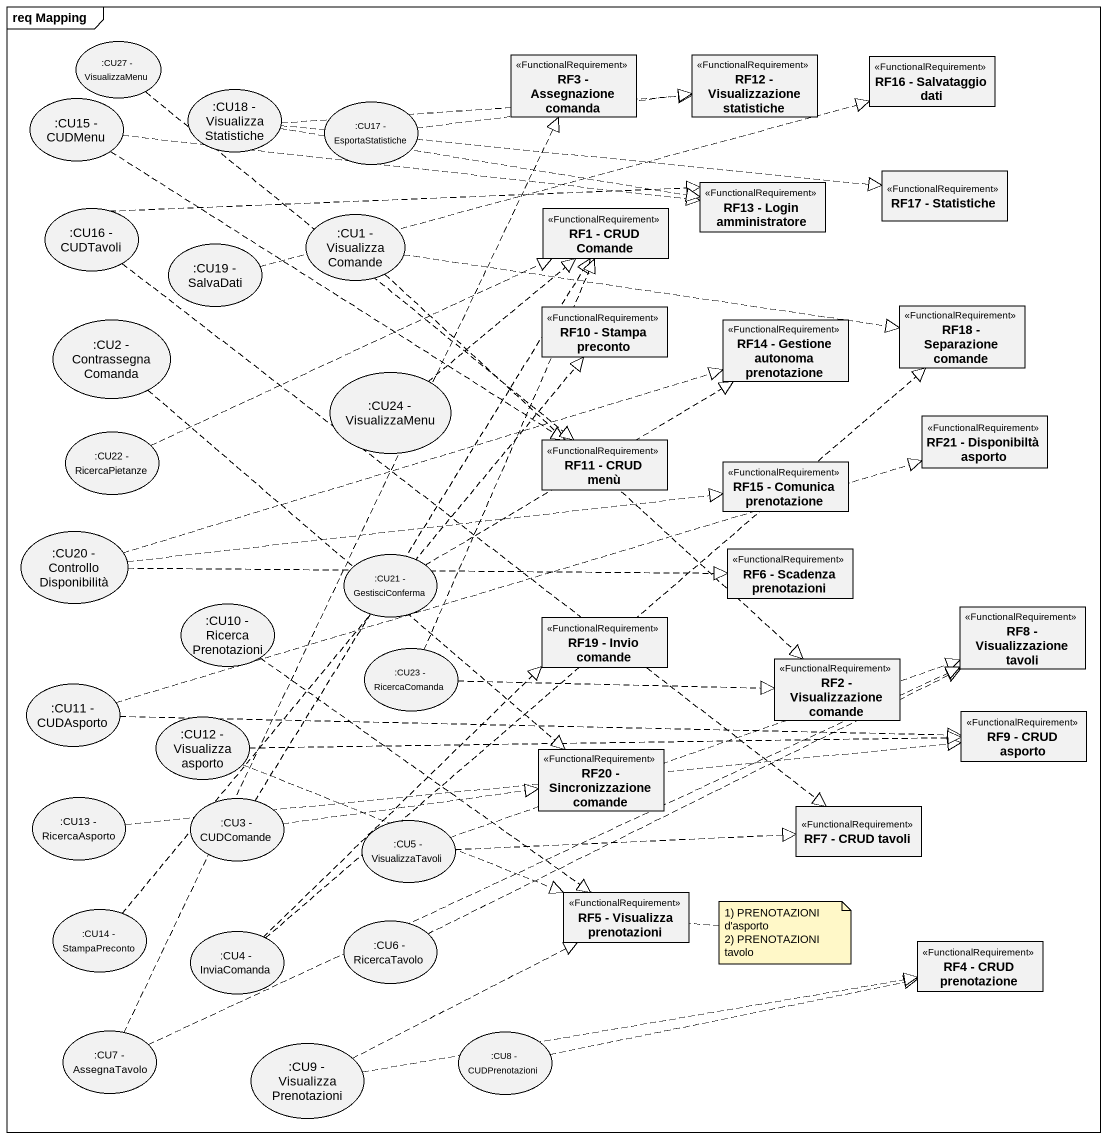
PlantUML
@startuml
mainframe req Mapping
allowmixing
hide circle
hide empty members
usecase ":CU27 - VisualizzaMenu" as CU27_VisualizzaMenu
class "RF3 - Assegnazione comanda" as RF3_Assegnazione_comanda <<FunctionalRequirement>>
class "RF12 - Visualizzazione statistiche" as RF12_Visualizzazione <<FunctionalRequirement>>
class "RF16 - Salvataggio dati" as RF16_Salvataggio_dati <<FunctionalRequirement>>
usecase ":CU15 - CUDMenu" as CU15_CUDMenu
usecase ":CU18 - VisualizzaStatistiche" as CU18_VisualizzaStatistiche
usecase ":CU17 - EsportaStatistiche" as CU17_EsportaStatistiche
usecase ":CU16 - CUDTavoli" as CU16_CUDTavoli
usecase ":CU1 - VisualizzaComande" as CU1_VisualizzaComande
class "RF1 - CRUD Comande" as RF1_CRUD_Comande <<FunctionalRequirement>>
class "RF13 - Login amministratore" as RF13_Login_amministratore <<FunctionalRequirement>>
class "RF17 - Statistiche" as RF17_Statistiche <<FunctionalRequirement>>
usecase ":CU19 - SalvaDati" as CU19_SalvaDati
usecase ":CU2 - ContrassegnaComanda" as CU2_ContrassegnaComanda
class "RF10 - Stampa preconto" as RF10_Stampa_preconto <<FunctionalRequirement>>
class "RF14 - Gestione autonoma prenotazione" as RF14_Gestione_autonoma <<FunctionalRequirement>>
class "RF18 - Separazione comande" as RF18_Separazione_comande <<FunctionalRequirement>>
usecase ":CU24 - VisualizzaMenu" as CU24_VisualizzaMenu
class "RF21 - Disponibiltà asporto" as RF21_Disponibiltà_asporto <<FunctionalRequirement>>
usecase ":CU22 - RicercaPietanze" as CU22_RicercaPietanze
class "RF11 - CRUD menù" as RF11_CRUD_menù <<FunctionalRequirement>>
class "RF15 - Comunica prenotazione" as RF15_Comunica_prenotazione <<FunctionalRequirement>>
usecase ":CU20 - ControlloDisponibilità" as CU20_ControlloDisponibilità
usecase ":CU21 - GestisciConferma" as CU21_GestisciConferma
class "RF6 - Scadenza prenotazioni" as RF6_Scadenza_prenotazioni <<FunctionalRequirement>>
usecase ":CU10 - RicercaPrenotazioni" as CU10_RicercaPrenotazioni
class "RF19 - Invio comande" as RF19_Invio_comande <<FunctionalRequirement>>
class "RF8 - Visualizzazione tavoli" as RF8_Visualizzazione_tavoli <<FunctionalRequirement>>
usecase ":CU11 - CUDAsporto" as CU11_CUDAsporto
usecase ":CU23 - RicercaComanda" as CU23_RicercaComanda
class "RF2 - Visualizzazione comande" as RF2_Visualizzazione_comande <<FunctionalRequirement>>
usecase ":CU12 - Visualizza asporto" as CU12_Visualizza_asporto
class "RF9 - CRUD asporto" as RF9_CRUD_asporto <<FunctionalRequirement>>
class "RF20 - Sincronizzazione comande" as RF20_Sincronizzazione <<FunctionalRequirement>>
usecase ":CU13 - RicercaAsporto" as CU13_RicercaAsporto
usecase ":CU3 - CUDComande" as CU3_CUDComande
usecase ":CU5 - VisualizzaTavoli" as CU5_VisualizzaTavoli
class "RF7 - CRUD tavoli" as RF7_CRUD_tavoli <<FunctionalRequirement>>
usecase ":CU14 - StampaPreconto" as CU14_StampaPreconto
usecase ":CU4 - InviaComanda" as CU4_InviaComanda
usecase ":CU6 - RicercaTavolo" as CU6_RicercaTavolo
class "RF5 - Visualizza prenotazioni" as RF5_Visualizza_prenotazioni <<FunctionalRequirement>>
class "RF4 - CRUD prenotazione" as RF4_CRUD_prenotazione <<FunctionalRequirement>>
usecase ":CU7 - AssegnaTavolo" as CU7_AssegnaTavolo
usecase ":CU9 - VisualizzaPrenotazioni" as CU9_VisualizzaPrenotazioni
usecase ":CU8 - CUDPrenotazioni" as CU8_CUDPrenotazioni
CU27_VisualizzaMenu ..|> RF11_CRUD_menù
CU15_CUDMenu .right.|> RF13_Login_amministratore
CU15_CUDMenu ..|> RF11_CRUD_menù
CU18_VisualizzaStatistiche .right.|> RF12_Visualizzazione
CU18_VisualizzaStatistiche .right.|> RF13_Login_amministratore
CU18_VisualizzaStatistiche .right.|> RF17_Statistiche
CU17_EsportaStatistiche .right.|> RF12_Visualizzazione
CU16_CUDTavoli .right.|> RF13_Login_amministratore
CU16_CUDTavoli ..|> RF7_CRUD_tavoli
CU1_VisualizzaComande .right.|> RF18_Separazione_comande
CU1_VisualizzaComande ..|> RF2_Visualizzazione_comande
CU19_SalvaDati .right.|> RF16_Salvataggio_dati
CU2_ContrassegnaComanda ..|> RF20_Sincronizzazione
CU24_VisualizzaMenu .up.|> RF1_CRUD_Comande
CU22_RicercaPietanze .right.|> RF1_CRUD_Comande
CU20_ControlloDisponibilità .right.|> RF14_Gestione_autonoma
CU20_ControlloDisponibilità .right.|> RF15_Comunica_prenotazione
CU20_ControlloDisponibilità .right.|> RF6_Scadenza_prenotazioni
CU21_GestisciConferma .right.|> RF14_Gestione_autonoma
CU10_RicercaPrenotazioni ..|> RF5_Visualizza_prenotazioni
CU11_CUDAsporto .right.|> RF21_Disponibiltà_asporto
CU11_CUDAsporto .right.|> RF9_CRUD_asporto
CU23_RicercaComanda .up.|> RF1_CRUD_Comande
CU23_RicercaComanda .right.|> RF2_Visualizzazione_comande
CU12_Visualizza_asporto .right.|> RF9_CRUD_asporto
CU12_Visualizza_asporto .right.|> RF5_Visualizza_prenotazioni
CU13_RicercaAsporto .right.|> RF9_CRUD_asporto
CU3_CUDComande .up.|> RF1_CRUD_Comande
CU3_CUDComande .right.|> RF20_Sincronizzazione
CU5_VisualizzaTavoli .right.|> RF8_Visualizzazione_tavoli
CU5_VisualizzaTavoli .right.|> RF7_CRUD_tavoli
CU14_StampaPreconto .up.|> RF10_Stampa_preconto
CU4_InviaComanda .up.|> RF18_Separazione_comande
CU4_InviaComanda .up.|> RF19_Invio_comande
CU6_RicercaTavolo .right.|> RF8_Visualizzazione_tavoli
CU7_AssegnaTavolo .up.|> RF3_Assegnazione_comanda
CU7_AssegnaTavolo .right.|> RF8_Visualizzazione_tavoli
CU9_VisualizzaPrenotazioni .right.|> RF5_Visualizza_prenotazioni
CU9_VisualizzaPrenotazioni .right.|> RF4_CRUD_prenotazione
CU8_CUDPrenotazioni .right.|> RF4_CRUD_prenotazione
note right of RF5_Visualizza_prenotazioni
  1) PRENOTAZIONI d'asporto
  2) PRENOTAZIONI tavolo
end note
@enduml
